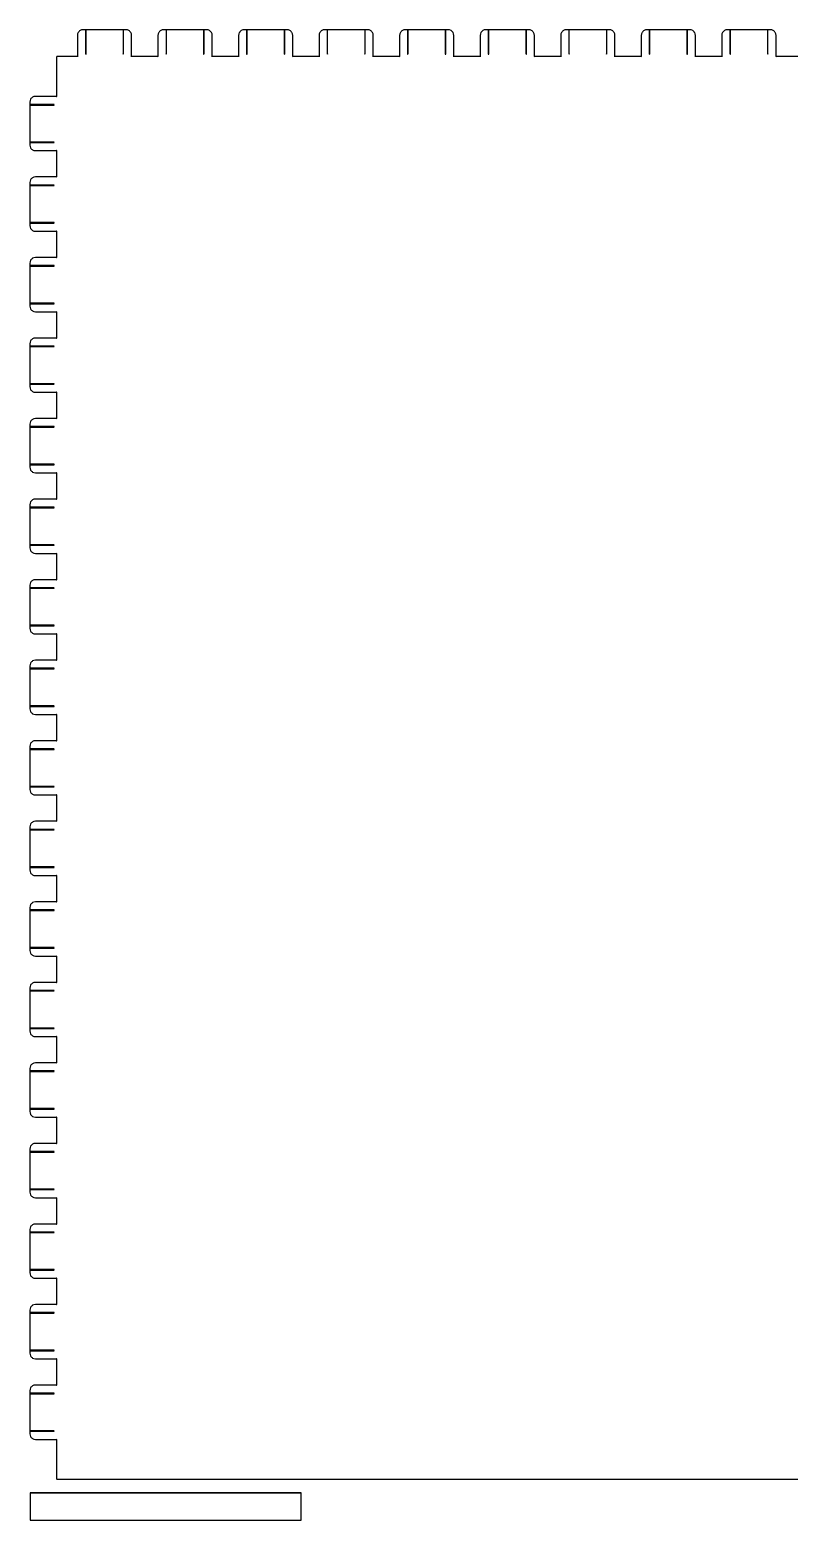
# Model space of a CAD drawing. Extents: x -4034 to 1909, y -3277 to 6509.
# Drawn here: x 10 to 290, y 10 to 560 of the extents above; entities that cross this region are included whole.
import ezdxf

# ---------------------------------------------------------------- set-up
doc = ezdxf.new("R2010")
doc.units = 0
doc.layers.add('Layer_1', color=7, linetype='CONTINUOUS')

msp = doc.modelspace()

# ---------------------------------------------------------------- linework, layer by layer
at = {"layer": 'Layer_1', "color": 7}
for points in [[(27.85, 557.447413), (27.85, 549.627257), (20.3, 549.627257)], [(30.92, 559.527455), (29.93, 559.527455)], [(30.82, 559.427453), (30.82, 550.517274), (30.833, 550.567275), (30.87, 550.604276), (30.92, 550.617276), (30.97, 550.604276), (31.007, 550.567275), (31.02, 550.517274), (31.02, 559.427453)], [(44.78, 559.527455), (30.92, 559.527455)], [(44.68, 559.427453), (44.68, 550.517274), (44.693, 550.567275), (44.73, 550.604276), (44.78, 550.617276), (44.83, 550.604276), (44.867, 550.567275), (44.88, 550.517274), (44.88, 559.427453)], [(45.77, 559.527455), (44.78, 559.527455)], [(57.55, 557.447413), (57.55, 549.627257), (47.85, 549.627257), (47.85, 557.447413)], [(60.62, 559.527455), (59.63, 559.527455)], [(60.52, 559.427453), (60.52, 550.517274), (60.533, 550.567275), (60.57, 550.604276), (60.62, 550.617276), (60.67, 550.604276), (60.707, 550.567275), (60.72, 550.517274), (60.72, 559.427453)], [(74.48, 559.527455), (60.62, 559.527455)], [(74.38, 559.427453), (74.38, 550.517274), (74.393, 550.567275), (74.43, 550.604276), (74.48, 550.617276), (74.53, 550.604276), (74.567, 550.567275), (74.58, 550.517274), (74.58, 559.427453)], [(75.47, 559.527455), (74.48, 559.527455)], [(87.25, 557.447413), (87.25, 549.627257), (77.55, 549.627257), (77.55, 557.447413)], [(90.32, 559.527455), (89.33, 559.527455)], [(90.22, 559.427453), (90.22, 550.517274), (90.233, 550.567275), (90.27, 550.604276), (90.32, 550.617276), (90.37, 550.604276), (90.407, 550.567275), (90.42, 550.517274), (90.42, 559.427453)], [(104.18, 559.527455), (90.32, 559.527455)], [(104.08, 559.427453), (104.08, 550.517274), (104.093, 550.567275), (104.13, 550.604276), (104.18, 550.617276), (104.23, 550.604276), (104.267, 550.567275), (104.28, 550.517274), (104.28, 559.427453)], [(105.17, 559.527455), (104.18, 559.527455)], [(116.95, 557.447413), (116.95, 549.627257), (107.25, 549.627257), (107.25, 557.447413)], [(120.02, 559.527455), (119.03, 559.527455)], [(119.92, 559.427453), (119.92, 550.517274), (119.933, 550.567275), (119.97, 550.604276), (120.02, 550.617276), (120.07, 550.604276), (120.107, 550.567275), (120.12, 550.517274), (120.12, 559.427453)], [(133.88, 559.527455), (120.02, 559.527455)], [(133.78, 559.427453), (133.78, 550.517274), (133.793, 550.567275), (133.83, 550.604276), (133.88, 550.617276), (133.93, 550.604276), (133.967, 550.567275), (133.98, 550.517274), (133.98, 559.427453)], [(134.87, 559.527455), (133.88, 559.527455)], [(146.65, 557.447413), (146.65, 549.627257), (136.95, 549.627257), (136.95, 557.447413)], [(149.72, 559.527455), (148.73, 559.527455)], [(149.62, 559.427453), (149.62, 550.517274), (149.633, 550.567275), (149.67, 550.604276), (149.72, 550.617276), (149.77, 550.604276), (149.807, 550.567275), (149.82, 550.517274), (149.82, 559.427453)], [(163.58, 559.527455), (149.72, 559.527455)], [(163.48, 559.427453), (163.48, 550.517274), (163.493, 550.567275), (163.53, 550.604276), (163.58, 550.617276), (163.63, 550.604276), (163.667, 550.567275), (163.68, 550.517274), (163.68, 559.427453)], [(164.57, 559.527455), (163.58, 559.527455)], [(176.35, 557.447413), (176.35, 549.627257), (166.65, 549.627257), (166.65, 557.447413)], [(179.42, 559.527455), (178.43, 559.527455)], [(179.32, 559.427453), (179.32, 550.517274), (179.333, 550.567275), (179.37, 550.604276), (179.42, 550.617276), (179.47, 550.604276), (179.507, 550.567275), (179.52, 550.517274), (179.52, 559.427453)], [(193.28, 559.527455), (179.42, 559.527455)], [(193.18, 559.427453), (193.18, 550.517274), (193.193, 550.567275), (193.23, 550.604276), (193.28, 550.617276), (193.33, 550.604276), (193.367, 550.567275), (193.38, 550.517274), (193.38, 559.427453)], [(194.27, 559.527455), (193.28, 559.527455)], [(206.05, 557.447413), (206.05, 549.627257), (196.35, 549.627257), (196.35, 557.447413)], [(209.12, 559.527455), (208.13, 559.527455)], [(209.02, 559.427453), (209.02, 550.517274), (209.033, 550.567275), (209.07, 550.604276), (209.12, 550.617276), (209.17, 550.604276), (209.207, 550.567275), (209.22, 550.517274), (209.22, 559.427453)], [(222.98, 559.527455), (209.12, 559.527455)], [(222.88, 559.427453), (222.88, 550.517274), (222.893, 550.567275), (222.93, 550.604276), (222.98, 550.617276), (223.03, 550.604276), (223.067, 550.567275), (223.08, 550.517274), (223.08, 559.427453)], [(223.97, 559.527455), (222.98, 559.527455)], [(235.75, 557.447413), (235.75, 549.627257), (226.05, 549.627257), (226.05, 557.447413)], [(238.82, 559.527455), (237.83, 559.527455)], [(238.72, 559.427453), (238.72, 550.517274), (238.733, 550.567275), (238.77, 550.604276), (238.82, 550.617276), (238.87, 550.604276), (238.907, 550.567275), (238.92, 550.517274), (238.92, 559.427453)], [(252.68, 559.527455), (238.82, 559.527455)], [(252.58, 559.427453), (252.58, 550.517274), (252.593, 550.567275), (252.63, 550.604276), (252.68, 550.617276), (252.73, 550.604276), (252.767, 550.567275), (252.78, 550.517274), (252.78, 559.427453)], [(253.67, 559.527455), (252.68, 559.527455)], [(265.45, 557.447413), (265.45, 549.627257), (255.75, 549.627257), (255.75, 557.447413)], [(268.52, 559.527455), (267.53, 559.527455)], [(268.42, 559.427453), (268.42, 550.517274), (268.433, 550.567275), (268.47, 550.604276), (268.52, 550.617276), (268.57, 550.604276), (268.607, 550.567275), (268.62, 550.517274), (268.62, 559.427453)], [(282.38, 559.527455), (268.52, 559.527455)], [(282.28, 559.427453), (282.28, 550.517274), (282.293, 550.567275), (282.33, 550.604276), (282.38, 550.617276), (282.43, 550.604276), (282.467, 550.567275), (282.48, 550.517274), (282.48, 559.427453)], [(283.37, 559.527455), (282.38, 559.527455)], [(295.15, 557.447413), (295.15, 549.627257), (285.45, 549.627257), (285.45, 557.447413)], [(20.2, 549.527255), (20.2, 534.961963), (12.38, 534.961963)], [(10.3, 532.881922), (10.3, 531.891902)], [(10.3, 531.891902), (10.3, 518.031625)], [(10.4, 531.7919), (19.31, 531.7919), (19.26, 531.8049), (19.223, 531.841901), (19.21, 531.891902), (19.223, 531.941903), (19.26, 531.977904), (19.31, 531.991904), (10.4, 531.991904)], [(10.3, 518.031625), (10.3, 517.041605)], [(10.4, 517.931623), (19.31, 517.931623), (19.26, 517.944623), (19.223, 517.981624), (19.21, 518.031625), (19.223, 518.081626), (19.26, 518.117626), (19.31, 518.131627), (10.4, 518.131627)], [(12.38, 514.961563), (20.2, 514.961563), (20.2, 505.261369), (12.38, 505.261369)], [(10.3, 503.181328), (10.3, 502.191308)], [(10.3, 502.191308), (10.3, 488.331031)], [(10.4, 502.091306), (19.31, 502.091306), (19.26, 502.104306), (19.223, 502.141307), (19.21, 502.191308), (19.223, 502.241309), (19.26, 502.27731), (19.31, 502.29131), (10.4, 502.29131)], [(10.3, 488.331031), (10.3, 487.341011)], [(10.4, 488.231029), (19.31, 488.231029), (19.26, 488.244029), (19.223, 488.28103), (19.21, 488.331031), (19.223, 488.381032), (19.26, 488.417032), (19.31, 488.431033), (10.4, 488.431033)], [(12.38, 485.260969), (20.2, 485.260969), (20.2, 475.560775), (12.38, 475.560775)], [(10.3, 473.480734), (10.3, 472.490714)], [(10.3, 472.490714), (10.3, 458.630437)], [(10.4, 472.390712), (19.31, 472.390712), (19.26, 472.403712), (19.223, 472.440713), (19.21, 472.490714), (19.223, 472.540715), (19.26, 472.576716), (19.31, 472.590716), (10.4, 472.590716)], [(10.3, 458.630437), (10.3, 457.640417)], [(10.4, 458.530435), (19.31, 458.530435), (19.26, 458.543435), (19.223, 458.580436), (19.21, 458.630437), (19.223, 458.680438), (19.26, 458.716438), (19.31, 458.730439), (10.4, 458.730439)], [(12.38, 455.560375), (20.2, 455.560375), (20.2, 445.860181), (12.38, 445.860181)], [(10.3, 443.78014), (10.3, 442.79012)], [(10.3, 442.79012), (10.3, 428.929843)], [(10.4, 442.690118), (19.31, 442.690118), (19.26, 442.703118), (19.223, 442.740119), (19.21, 442.79012), (19.223, 442.840121), (19.26, 442.876122), (19.31, 442.890122), (10.4, 442.890122)], [(10.3, 428.929843), (10.3, 427.939823)], [(10.4, 428.829841), (19.31, 428.829841), (19.26, 428.842841), (19.223, 428.879842), (19.21, 428.929843), (19.223, 428.979844), (19.26, 429.015844), (19.31, 429.029845), (10.4, 429.029845)], [(12.38, 425.859781), (20.2, 425.859781), (20.2, 416.159587), (12.38, 416.159587)], [(10.3, 414.079546), (10.3, 413.089526)], [(10.3, 413.089526), (10.3, 399.229249)], [(10.4, 412.989524), (19.31, 412.989524), (19.26, 413.002524), (19.223, 413.039525), (19.21, 413.089526), (19.223, 413.139527), (19.26, 413.175528), (19.31, 413.189528), (10.4, 413.189528)], [(10.3, 399.229249), (10.3, 398.239229)], [(10.4, 399.129247), (19.31, 399.129247), (19.26, 399.142247), (19.223, 399.179248), (19.21, 399.229249), (19.223, 399.27925), (19.26, 399.31525), (19.31, 399.329251), (10.4, 399.329251)], [(12.38, 396.159187), (20.2, 396.159187), (20.2, 386.458993), (12.38, 386.458993)], [(10.3, 384.378952), (10.3, 383.388932)], [(10.3, 383.388932), (10.3, 369.528655)], [(10.4, 383.28893), (19.31, 383.28893), (19.26, 383.30193), (19.223, 383.338931), (19.21, 383.388932), (19.223, 383.438933), (19.26, 383.474934), (19.31, 383.488934), (10.4, 383.488934)], [(10.3, 369.528655), (10.3, 368.538635)], [(10.4, 369.428653), (19.31, 369.428653), (19.26, 369.441653), (19.223, 369.478654), (19.21, 369.528655), (19.223, 369.578656), (19.26, 369.614656), (19.31, 369.628657), (10.4, 369.628657)], [(12.38, 366.458593), (20.2, 366.458593), (20.2, 356.758399), (12.38, 356.758399)], [(10.3, 354.678358), (10.3, 353.688338)], [(10.3, 353.688338), (10.3, 339.828061)], [(10.4, 353.588336), (19.31, 353.588336), (19.26, 353.601336), (19.223, 353.638337), (19.21, 353.688338), (19.223, 353.738339), (19.26, 353.77434), (19.31, 353.78834), (10.4, 353.78834)], [(10.3, 339.828061), (10.3, 338.838041)], [(10.4, 339.728059), (19.31, 339.728059), (19.26, 339.741059), (19.223, 339.77806), (19.21, 339.828061), (19.223, 339.878062), (19.26, 339.914062), (19.31, 339.928063), (10.4, 339.928063)], [(12.38, 336.757999), (20.2, 336.757999), (20.2, 327.057805), (12.38, 327.057805)], [(10.3, 324.977764), (10.3, 323.987744)], [(10.3, 323.987744), (10.3, 310.127467)], [(10.4, 323.887742), (19.31, 323.887742), (19.26, 323.900742), (19.223, 323.937743), (19.21, 323.987744), (19.223, 324.037745), (19.26, 324.073746), (19.31, 324.087746), (10.4, 324.087746)], [(10.3, 310.127467), (10.3, 309.137447)], [(10.4, 310.027465), (19.31, 310.027465), (19.26, 310.040465), (19.223, 310.077466), (19.21, 310.127467), (19.223, 310.177468), (19.26, 310.213468), (19.31, 310.227469), (10.4, 310.227469)], [(12.38, 307.057405), (20.2, 307.057405), (20.2, 297.357211), (12.38, 297.357211)], [(10.3, 295.27717), (10.3, 294.28715)], [(10.3, 294.28715), (10.3, 280.426873)], [(10.4, 294.187148), (19.31, 294.187148), (19.26, 294.200148), (19.223, 294.237149), (19.21, 294.28715), (19.223, 294.337151), (19.26, 294.373152), (19.31, 294.387152), (10.4, 294.387152)], [(10.3, 280.426873), (10.3, 279.436853)], [(10.4, 280.326871), (19.31, 280.326871), (19.26, 280.339871), (19.223, 280.376872), (19.21, 280.426873), (19.223, 280.476874), (19.26, 280.512874), (19.31, 280.526875), (10.4, 280.526875)], [(12.38, 277.356811), (20.2, 277.356811), (20.2, 267.656617), (12.38, 267.656617)], [(10.3, 265.576576), (10.3, 264.586556)], [(10.3, 264.586556), (10.3, 250.726279)], [(10.4, 264.486554), (19.31, 264.486554), (19.26, 264.499554), (19.223, 264.536555), (19.21, 264.586556), (19.223, 264.636557), (19.26, 264.672558), (19.31, 264.686558), (10.4, 264.686558)], [(10.3, 250.726279), (10.3, 249.736259)], [(10.4, 250.626277), (19.31, 250.626277), (19.26, 250.639277), (19.223, 250.676278), (19.21, 250.726279), (19.223, 250.77628), (19.26, 250.81228), (19.31, 250.826281), (10.4, 250.826281)], [(12.38, 247.656217), (20.2, 247.656217), (20.2, 237.956023), (12.38, 237.956023)], [(10.3, 235.875982), (10.3, 234.885962)], [(10.3, 234.885962), (10.3, 221.025685)], [(10.4, 234.78596), (19.31, 234.78596), (19.26, 234.79896), (19.223, 234.835961), (19.21, 234.885962), (19.223, 234.935963), (19.26, 234.971964), (19.31, 234.985964), (10.4, 234.985964)], [(10.3, 221.025685), (10.3, 220.035665)], [(10.4, 220.925683), (19.31, 220.925683), (19.26, 220.938683), (19.223, 220.975684), (19.21, 221.025685), (19.223, 221.075686), (19.26, 221.111686), (19.31, 221.125687), (10.4, 221.125687)], [(12.38, 217.955623), (20.2, 217.955623), (20.2, 208.255429), (12.38, 208.255429)], [(10.3, 206.175388), (10.3, 205.185368)], [(10.3, 205.185368), (10.3, 191.325091)], [(10.4, 205.085366), (19.31, 205.085366), (19.26, 205.098366), (19.223, 205.135367), (19.21, 205.185368), (19.223, 205.235369), (19.26, 205.27137), (19.31, 205.28537), (10.4, 205.28537)], [(10.3, 191.325091), (10.3, 190.335071)], [(10.4, 191.225089), (19.31, 191.225089), (19.26, 191.238089), (19.223, 191.27509), (19.21, 191.325091), (19.223, 191.375092), (19.26, 191.411092), (19.31, 191.425093), (10.4, 191.425093)], [(12.38, 188.255029), (20.2, 188.255029), (20.2, 178.554835), (12.38, 178.554835)], [(10.3, 176.474794), (10.3, 175.484774)], [(10.3, 175.484774), (10.3, 161.624497)], [(10.4, 175.384772), (19.31, 175.384772), (19.26, 175.397772), (19.223, 175.434773), (19.21, 175.484774), (19.223, 175.534775), (19.26, 175.570776), (19.31, 175.584776), (10.4, 175.584776)], [(10.3, 161.624497), (10.3, 160.634477)], [(10.4, 161.524495), (19.31, 161.524495), (19.26, 161.537495), (19.223, 161.574496), (19.21, 161.624497), (19.223, 161.674498), (19.26, 161.710498), (19.31, 161.724499), (10.4, 161.724499)], [(12.38, 158.554435), (20.2, 158.554435), (20.2, 148.854241), (12.38, 148.854241)], [(10.3, 146.7742), (10.3, 145.78418)], [(10.3, 145.78418), (10.3, 131.923903)], [(10.4, 145.684178), (19.31, 145.684178), (19.26, 145.697178), (19.223, 145.734179), (19.21, 145.78418), (19.223, 145.834181), (19.26, 145.870182), (19.31, 145.884182), (10.4, 145.884182)], [(10.3, 131.923903), (10.3, 130.933883)], [(10.4, 131.823901), (19.31, 131.823901), (19.26, 131.836901), (19.223, 131.873902), (19.21, 131.923903), (19.223, 131.973904), (19.26, 132.009904), (19.31, 132.023905), (10.4, 132.023905)], [(12.38, 128.853841), (20.2, 128.853841), (20.2, 119.153647), (12.38, 119.153647)], [(10.3, 117.073606), (10.3, 116.083586)], [(10.3, 116.083586), (10.3, 102.223309)], [(10.4, 115.983584), (19.31, 115.983584), (19.26, 115.996584), (19.223, 116.033585), (19.21, 116.083586), (19.223, 116.133587), (19.26, 116.169588), (19.31, 116.183588), (10.4, 116.183588)], [(10.3, 102.223309), (10.3, 101.233289)], [(10.4, 102.123307), (19.31, 102.123307), (19.26, 102.136307), (19.223, 102.173308), (19.21, 102.223309), (19.223, 102.27331), (19.26, 102.30931), (19.31, 102.323311), (10.4, 102.323311)], [(12.38, 99.153247), (20.2, 99.153247), (20.2, 89.453053), (12.38, 89.453053)], [(10.3, 87.373012), (10.3, 86.382992)], [(10.3, 86.382992), (10.3, 72.522715)], [(10.4, 86.28299), (19.31, 86.28299), (19.26, 86.29599), (19.223, 86.332991), (19.21, 86.382992), (19.223, 86.432993), (19.26, 86.468994), (19.31, 86.482994), (10.4, 86.482994)], [(10.3, 72.522715), (10.3, 71.532695)], [(10.4, 72.422713), (19.31, 72.422713), (19.26, 72.435713), (19.223, 72.472714), (19.21, 72.522715), (19.223, 72.572716), (19.26, 72.608716), (19.31, 72.622717), (10.4, 72.622717)], [(12.38, 69.452653), (20.2, 69.452653), (20.2, 59.752459), (12.38, 59.752459)], [(10.3, 57.672418), (10.3, 56.682398)], [(10.3, 56.682398), (10.3, 42.822121)], [(10.4, 56.582396), (19.31, 56.582396), (19.26, 56.595396), (19.223, 56.632397), (19.21, 56.682398), (19.223, 56.732399), (19.26, 56.7684), (19.31, 56.7824), (10.4, 56.7824)], [(10.3, 42.822121), (10.3, 41.832101)], [(10.4, 42.722119), (19.31, 42.722119), (19.26, 42.735119), (19.223, 42.77212), (19.21, 42.822121), (19.223, 42.872122), (19.26, 42.908122), (19.31, 42.922123), (10.4, 42.922123)], [(12.38, 39.752059), (20.2, 39.752059), (20.2, 25.185768)], [(20.3, 25.085766), (560.3, 25.085766)]]:
    msp.add_lwpolyline(points, dxfattribs=at)
for points in [[(20.3, 25.085766)], [(10.4, 10), (110.4, 10), (110.4, 20), (10.4, 20), (10.4, 10)], [(10.4, 9.935463), (110.4, 9.935463), (110.4, 19.935663), (10.4, 19.935663), (10.4, 9.935463)]]:
    msp.add_lwpolyline(points, close=True, dxfattribs=at)
for points in [[(28.129, 558.487434), (27.946, 558.171427), (27.85, 557.81242), (27.85, 557.447413)], [(28.89, 559.248449), (28.574, 559.066445), (28.311, 558.80344), (28.129, 558.487434)], [(29.93, 559.527455), (29.565, 559.527455), (29.206, 559.431453), (28.89, 559.248449)], [(30.92, 559.527455), (30.865, 559.527455), (30.82, 559.482454), (30.82, 559.427453)], [(31.02, 559.427453), (31.02, 559.482454), (30.975, 559.527455), (30.92, 559.527455)], [(44.78, 559.527455), (44.725, 559.527455), (44.68, 559.482454), (44.68, 559.427453)], [(44.88, 559.427453), (44.88, 559.482454), (44.835, 559.527455), (44.78, 559.527455)], [(46.81, 559.248449), (46.494, 559.431453), (46.135, 559.527455), (45.77, 559.527455)], [(47.571, 558.487434), (47.389, 558.80344), (47.126, 559.066445), (46.81, 559.248449)], [(47.85, 557.447413), (47.85, 557.81242), (47.754, 558.171427), (47.571, 558.487434)], [(57.829, 558.487434), (57.646, 558.171427), (57.55, 557.81242), (57.55, 557.447413)], [(58.59, 559.248449), (58.274, 559.066445), (58.011, 558.80344), (57.829, 558.487434)], [(59.63, 559.527455), (59.265, 559.527455), (58.906, 559.431453), (58.59, 559.248449)], [(60.62, 559.527455), (60.565, 559.527455), (60.52, 559.482454), (60.52, 559.427453)], [(60.72, 559.427453), (60.72, 559.482454), (60.675, 559.527455), (60.62, 559.527455)], [(74.48, 559.527455), (74.425, 559.527455), (74.38, 559.482454), (74.38, 559.427453)], [(74.58, 559.427453), (74.58, 559.482454), (74.535, 559.527455), (74.48, 559.527455)], [(76.51, 559.248449), (76.194, 559.431453), (75.835, 559.527455), (75.47, 559.527455)], [(77.271, 558.487434), (77.089, 558.80344), (76.826, 559.066445), (76.51, 559.248449)], [(77.55, 557.447413), (77.55, 557.81242), (77.454, 558.171427), (77.271, 558.487434)], [(87.529, 558.487434), (87.346, 558.171427), (87.25, 557.81242), (87.25, 557.447413)], [(88.29, 559.248449), (87.974, 559.066445), (87.711, 558.80344), (87.529, 558.487434)], [(89.33, 559.527455), (88.965, 559.527455), (88.606, 559.431453), (88.29, 559.248449)], [(90.32, 559.527455), (90.265, 559.527455), (90.22, 559.482454), (90.22, 559.427453)], [(90.42, 559.427453), (90.42, 559.482454), (90.375, 559.527455), (90.32, 559.527455)], [(104.18, 559.527455), (104.125, 559.527455), (104.08, 559.482454), (104.08, 559.427453)], [(104.28, 559.427453), (104.28, 559.482454), (104.235, 559.527455), (104.18, 559.527455)], [(106.21, 559.248449), (105.894, 559.431453), (105.535, 559.527455), (105.17, 559.527455)], [(106.971, 558.487434), (106.789, 558.80344), (106.526, 559.066445), (106.21, 559.248449)], [(107.25, 557.447413), (107.25, 557.81242), (107.154, 558.171427), (106.971, 558.487434)], [(117.229, 558.487434), (117.046, 558.171427), (116.95, 557.81242), (116.95, 557.447413)], [(117.99, 559.248449), (117.674, 559.066445), (117.411, 558.80344), (117.229, 558.487434)], [(119.03, 559.527455), (118.665, 559.527455), (118.306, 559.431453), (117.99, 559.248449)], [(120.02, 559.527455), (119.965, 559.527455), (119.92, 559.482454), (119.92, 559.427453)], [(120.12, 559.427453), (120.12, 559.482454), (120.075, 559.527455), (120.02, 559.527455)], [(133.88, 559.527455), (133.825, 559.527455), (133.78, 559.482454), (133.78, 559.427453)], [(133.98, 559.427453), (133.98, 559.482454), (133.935, 559.527455), (133.88, 559.527455)], [(135.91, 559.248449), (135.594, 559.431453), (135.235, 559.527455), (134.87, 559.527455)], [(136.671, 558.487434), (136.489, 558.80344), (136.226, 559.066445), (135.91, 559.248449)], [(136.95, 557.447413), (136.95, 557.81242), (136.854, 558.171427), (136.671, 558.487434)], [(146.929, 558.487434), (146.746, 558.171427), (146.65, 557.81242), (146.65, 557.447413)], [(147.69, 559.248449), (147.374, 559.066445), (147.111, 558.80344), (146.929, 558.487434)], [(148.73, 559.527455), (148.365, 559.527455), (148.006, 559.431453), (147.69, 559.248449)], [(149.72, 559.527455), (149.665, 559.527455), (149.62, 559.482454), (149.62, 559.427453)], [(149.82, 559.427453), (149.82, 559.482454), (149.775, 559.527455), (149.72, 559.527455)], [(163.58, 559.527455), (163.525, 559.527455), (163.48, 559.482454), (163.48, 559.427453)], [(163.68, 559.427453), (163.68, 559.482454), (163.635, 559.527455), (163.58, 559.527455)], [(165.61, 559.248449), (165.294, 559.431453), (164.935, 559.527455), (164.57, 559.527455)], [(166.371, 558.487434), (166.189, 558.80344), (165.926, 559.066445), (165.61, 559.248449)], [(166.65, 557.447413), (166.65, 557.81242), (166.554, 558.171427), (166.371, 558.487434)], [(176.629, 558.487434), (176.446, 558.171427), (176.35, 557.81242), (176.35, 557.447413)], [(177.39, 559.248449), (177.074, 559.066445), (176.811, 558.80344), (176.629, 558.487434)], [(178.43, 559.527455), (178.065, 559.527455), (177.706, 559.431453), (177.39, 559.248449)], [(179.42, 559.527455), (179.365, 559.527455), (179.32, 559.482454), (179.32, 559.427453)], [(179.52, 559.427453), (179.52, 559.482454), (179.475, 559.527455), (179.42, 559.527455)], [(193.28, 559.527455), (193.225, 559.527455), (193.18, 559.482454), (193.18, 559.427453)], [(193.38, 559.427453), (193.38, 559.482454), (193.335, 559.527455), (193.28, 559.527455)], [(195.31, 559.248449), (194.994, 559.431453), (194.635, 559.527455), (194.27, 559.527455)], [(196.071, 558.487434), (195.889, 558.80344), (195.626, 559.066445), (195.31, 559.248449)], [(196.35, 557.447413), (196.35, 557.81242), (196.254, 558.171427), (196.071, 558.487434)], [(206.329, 558.487434), (206.146, 558.171427), (206.05, 557.81242), (206.05, 557.447413)], [(207.09, 559.248449), (206.774, 559.066445), (206.511, 558.80344), (206.329, 558.487434)], [(208.13, 559.527455), (207.765, 559.527455), (207.406, 559.431453), (207.09, 559.248449)], [(209.12, 559.527455), (209.065, 559.527455), (209.02, 559.482454), (209.02, 559.427453)], [(209.22, 559.427453), (209.22, 559.482454), (209.175, 559.527455), (209.12, 559.527455)], [(222.98, 559.527455), (222.925, 559.527455), (222.88, 559.482454), (222.88, 559.427453)], [(223.08, 559.427453), (223.08, 559.482454), (223.035, 559.527455), (222.98, 559.527455)], [(225.01, 559.248449), (224.694, 559.431453), (224.335, 559.527455), (223.97, 559.527455)], [(225.771, 558.487434), (225.589, 558.80344), (225.326, 559.066445), (225.01, 559.248449)], [(226.05, 557.447413), (226.05, 557.81242), (225.954, 558.171427), (225.771, 558.487434)], [(236.029, 558.487434), (235.846, 558.171427), (235.75, 557.81242), (235.75, 557.447413)], [(236.79, 559.248449), (236.474, 559.066445), (236.211, 558.80344), (236.029, 558.487434)], [(237.83, 559.527455), (237.465, 559.527455), (237.106, 559.431453), (236.79, 559.248449)], [(238.82, 559.527455), (238.765, 559.527455), (238.72, 559.482454), (238.72, 559.427453)], [(238.92, 559.427453), (238.92, 559.482454), (238.875, 559.527455), (238.82, 559.527455)], [(252.68, 559.527455), (252.625, 559.527455), (252.58, 559.482454), (252.58, 559.427453)], [(252.78, 559.427453), (252.78, 559.482454), (252.735, 559.527455), (252.68, 559.527455)], [(254.71, 559.248449), (254.394, 559.431453), (254.035, 559.527455), (253.67, 559.527455)], [(255.471, 558.487434), (255.289, 558.80344), (255.026, 559.066445), (254.71, 559.248449)], [(255.75, 557.447413), (255.75, 557.81242), (255.654, 558.171427), (255.471, 558.487434)], [(265.729, 558.487434), (265.546, 558.171427), (265.45, 557.81242), (265.45, 557.447413)], [(266.49, 559.248449), (266.174, 559.066445), (265.911, 558.80344), (265.729, 558.487434)], [(267.53, 559.527455), (267.165, 559.527455), (266.806, 559.431453), (266.49, 559.248449)], [(268.52, 559.527455), (268.465, 559.527455), (268.42, 559.482454), (268.42, 559.427453)], [(268.62, 559.427453), (268.62, 559.482454), (268.575, 559.527455), (268.52, 559.527455)], [(282.38, 559.527455), (282.325, 559.527455), (282.28, 559.482454), (282.28, 559.427453)], [(282.48, 559.427453), (282.48, 559.482454), (282.435, 559.527455), (282.38, 559.527455)], [(284.41, 559.248449), (284.094, 559.431453), (283.735, 559.527455), (283.37, 559.527455)], [(285.171, 558.487434), (284.989, 558.80344), (284.726, 559.066445), (284.41, 559.248449)], [(285.45, 557.447413), (285.45, 557.81242), (285.354, 558.171427), (285.171, 558.487434)], [(20.3, 549.627257), (20.245, 549.627257), (20.2, 549.582256), (20.2, 549.527255)], [(27.85, 549.627257), (27.85, 549.527255), (27.95, 549.627257), (27.85, 549.627257)], [(47.85, 549.627257), (47.75, 549.627257), (47.85, 549.527255), (47.85, 549.627257)], [(57.55, 549.627257), (57.55, 549.527255), (57.65, 549.627257), (57.55, 549.627257)], [(77.55, 549.627257), (77.45, 549.627257), (77.55, 549.527255), (77.55, 549.627257)], [(87.25, 549.627257), (87.25, 549.527255), (87.35, 549.627257), (87.25, 549.627257)], [(107.25, 549.627257), (107.15, 549.627257), (107.25, 549.527255), (107.25, 549.627257)], [(116.95, 549.627257), (116.95, 549.527255), (117.05, 549.627257), (116.95, 549.627257)], [(136.95, 549.627257), (136.85, 549.627257), (136.95, 549.527255), (136.95, 549.627257)], [(146.65, 549.627257), (146.65, 549.527255), (146.75, 549.627257), (146.65, 549.627257)], [(166.65, 549.627257), (166.55, 549.627257), (166.65, 549.527255), (166.65, 549.627257)], [(176.35, 549.627257), (176.35, 549.527255), (176.45, 549.627257), (176.35, 549.627257)], [(196.35, 549.627257), (196.25, 549.627257), (196.35, 549.527255), (196.35, 549.627257)], [(206.05, 549.627257), (206.05, 549.527255), (206.15, 549.627257), (206.05, 549.627257)], [(226.05, 549.627257), (225.95, 549.627257), (226.05, 549.527255), (226.05, 549.627257)], [(235.75, 549.627257), (235.75, 549.527255), (235.85, 549.627257), (235.75, 549.627257)], [(255.75, 549.627257), (255.65, 549.627257), (255.75, 549.527255), (255.75, 549.627257)], [(265.45, 549.627257), (265.45, 549.527255), (265.55, 549.627257), (265.45, 549.627257)], [(285.45, 549.627257), (285.35, 549.627257), (285.45, 549.527255), (285.45, 549.627257)], [(10.579, 533.921943), (10.396, 533.604936), (10.3, 533.246929), (10.3, 532.881922)], [(11.34, 534.682958), (11.024, 534.499954), (10.761, 534.237949), (10.579, 533.921943)], [(12.38, 534.961963), (12.015, 534.961963), (11.656, 534.864961), (11.34, 534.682958)], [(20.2, 534.961963), (20.2, 534.861961), (20.3, 534.961963), (20.2, 534.961963)], [(10.4, 531.991904), (10.345, 531.991904), (10.3, 531.946903), (10.3, 531.891902)], [(10.3, 531.891902), (10.3, 531.835901), (10.345, 531.7919), (10.4, 531.7919)], [(10.4, 518.131627), (10.345, 518.131627), (10.3, 518.086626), (10.3, 518.031625)], [(10.3, 518.031625), (10.3, 517.975624), (10.345, 517.931623), (10.4, 517.931623)], [(10.3, 517.041605), (10.3, 516.675598), (10.396, 516.31759), (10.579, 516.001584)], [(10.579, 516.001584), (10.761, 515.684578), (11.024, 515.422573), (11.34, 515.239569)], [(11.34, 515.239569), (11.656, 515.057565), (12.015, 514.961563), (12.38, 514.961563)], [(20.2, 514.961563), (20.3, 514.961563), (20.2, 515.061565), (20.2, 514.961563)], [(10.579, 504.221349), (10.396, 503.904342), (10.3, 503.546335), (10.3, 503.181328)], [(10.4, 502.29131), (10.345, 502.29131), (10.3, 502.246309), (10.3, 502.191308)], [(10.3, 502.191308), (10.3, 502.135307), (10.345, 502.091306), (10.4, 502.091306)], [(11.34, 504.982364), (11.024, 504.79936), (10.761, 504.537355), (10.579, 504.221349)], [(12.38, 505.261369), (12.015, 505.261369), (11.656, 505.164367), (11.34, 504.982364)], [(20.2, 505.261369), (20.2, 505.161367), (20.3, 505.261369), (20.2, 505.261369)], [(10.4, 488.431033), (10.345, 488.431033), (10.3, 488.386032), (10.3, 488.331031)], [(10.3, 488.331031), (10.3, 488.27503), (10.345, 488.231029), (10.4, 488.231029)], [(10.3, 487.341011), (10.3, 486.975004), (10.396, 486.616996), (10.579, 486.30099)], [(10.579, 486.30099), (10.761, 485.983984), (11.024, 485.721979), (11.34, 485.538975)], [(11.34, 485.538975), (11.656, 485.356971), (12.015, 485.260969), (12.38, 485.260969)], [(20.2, 485.260969), (20.3, 485.260969), (20.2, 485.360971), (20.2, 485.260969)], [(10.579, 474.520754), (10.396, 474.203748), (10.3, 473.845741), (10.3, 473.480734)], [(11.34, 475.28177), (11.024, 475.098766), (10.761, 474.836761), (10.579, 474.520754)], [(12.38, 475.560775), (12.015, 475.560775), (11.656, 475.463773), (11.34, 475.28177)], [(20.2, 475.560775), (20.2, 475.460773), (20.3, 475.560775), (20.2, 475.560775)], [(10.4, 472.590716), (10.345, 472.590716), (10.3, 472.545715), (10.3, 472.490714)], [(10.3, 472.490714), (10.3, 472.434713), (10.345, 472.390712), (10.4, 472.390712)], [(10.4, 458.730439), (10.345, 458.730439), (10.3, 458.685438), (10.3, 458.630437)], [(10.3, 458.630437), (10.3, 458.574436), (10.345, 458.530435), (10.4, 458.530435)], [(10.3, 457.640417), (10.3, 457.27441), (10.396, 456.916402), (10.579, 456.600396)], [(10.579, 456.600396), (10.761, 456.28339), (11.024, 456.021385), (11.34, 455.838381)], [(11.34, 455.838381), (11.656, 455.656377), (12.015, 455.560375), (12.38, 455.560375)], [(20.2, 455.560375), (20.3, 455.560375), (20.2, 455.660377), (20.2, 455.560375)], [(11.34, 445.581176), (11.024, 445.398172), (10.761, 445.136167), (10.579, 444.820161)], [(12.38, 445.860181), (12.015, 445.860181), (11.656, 445.763179), (11.34, 445.581176)], [(20.2, 445.860181), (20.2, 445.760179), (20.3, 445.860181), (20.2, 445.860181)], [(10.579, 444.820161), (10.396, 444.503154), (10.3, 444.145147), (10.3, 443.78014)], [(10.4, 442.890122), (10.345, 442.890122), (10.3, 442.845121), (10.3, 442.79012)], [(10.3, 442.79012), (10.3, 442.734119), (10.345, 442.690118), (10.4, 442.690118)], [(10.4, 429.029845), (10.345, 429.029845), (10.3, 428.984844), (10.3, 428.929843)], [(10.3, 428.929843), (10.3, 428.873842), (10.345, 428.829841), (10.4, 428.829841)], [(10.3, 427.939823), (10.3, 427.573816), (10.396, 427.215808), (10.579, 426.899802)], [(10.579, 426.899802), (10.761, 426.582796), (11.024, 426.320791), (11.34, 426.137787)], [(11.34, 426.137787), (11.656, 425.955783), (12.015, 425.859781), (12.38, 425.859781)], [(20.2, 425.859781), (20.3, 425.859781), (20.2, 425.959783), (20.2, 425.859781)], [(10.579, 415.119567), (10.396, 414.80256), (10.3, 414.444553), (10.3, 414.079546)], [(10.4, 413.189528), (10.345, 413.189528), (10.3, 413.144527), (10.3, 413.089526)], [(10.3, 413.089526), (10.3, 413.033525), (10.345, 412.989524), (10.4, 412.989524)], [(11.34, 415.880582), (11.024, 415.697578), (10.761, 415.435573), (10.579, 415.119567)], [(12.38, 416.159587), (12.015, 416.159587), (11.656, 416.062585), (11.34, 415.880582)], [(20.2, 416.159587), (20.2, 416.059585), (20.3, 416.159587), (20.2, 416.159587)], [(10.4, 399.329251), (10.345, 399.329251), (10.3, 399.28425), (10.3, 399.229249)], [(10.3, 399.229249), (10.3, 399.173248), (10.345, 399.129247), (10.4, 399.129247)], [(10.3, 398.239229), (10.3, 397.873222), (10.396, 397.515214), (10.579, 397.199208)], [(10.579, 397.199208), (10.761, 396.882202), (11.024, 396.620197), (11.34, 396.437193)], [(11.34, 396.437193), (11.656, 396.255189), (12.015, 396.159187), (12.38, 396.159187)], [(20.2, 396.159187), (20.3, 396.159187), (20.2, 396.259189), (20.2, 396.159187)], [(10.579, 385.418973), (10.396, 385.101966), (10.3, 384.743959), (10.3, 384.378952)], [(11.34, 386.179988), (11.024, 385.996984), (10.761, 385.734979), (10.579, 385.418973)], [(12.38, 386.458993), (12.015, 386.458993), (11.656, 386.361991), (11.34, 386.179988)], [(20.2, 386.458993), (20.2, 386.358991), (20.3, 386.458993), (20.2, 386.458993)], [(10.4, 383.488934), (10.345, 383.488934), (10.3, 383.443933), (10.3, 383.388932)], [(10.3, 383.388932), (10.3, 383.332931), (10.345, 383.28893), (10.4, 383.28893)], [(10.4, 369.628657), (10.345, 369.628657), (10.3, 369.583656), (10.3, 369.528655)], [(10.3, 369.528655), (10.3, 369.472654), (10.345, 369.428653), (10.4, 369.428653)], [(10.3, 368.538635), (10.3, 368.172628), (10.396, 367.81462), (10.579, 367.498614)], [(10.579, 367.498614), (10.761, 367.181608), (11.024, 366.919603), (11.34, 366.736599)], [(11.34, 366.736599), (11.656, 366.554595), (12.015, 366.458593), (12.38, 366.458593)], [(20.2, 366.458593), (20.3, 366.458593), (20.2, 366.558595), (20.2, 366.458593)], [(10.579, 355.718379), (10.396, 355.401372), (10.3, 355.043365), (10.3, 354.678358)], [(10.4, 353.78834), (10.345, 353.78834), (10.3, 353.743339), (10.3, 353.688338)], [(10.3, 353.688338), (10.3, 353.632337), (10.345, 353.588336), (10.4, 353.588336)], [(11.34, 356.479394), (11.024, 356.29639), (10.761, 356.034385), (10.579, 355.718379)], [(12.38, 356.758399), (12.015, 356.758399), (11.656, 356.661397), (11.34, 356.479394)], [(20.2, 356.758399), (20.2, 356.658397), (20.3, 356.758399), (20.2, 356.758399)], [(10.4, 339.928063), (10.345, 339.928063), (10.3, 339.883062), (10.3, 339.828061)], [(10.3, 339.828061), (10.3, 339.77206), (10.345, 339.728059), (10.4, 339.728059)], [(10.3, 338.838041), (10.3, 338.472034), (10.396, 338.114026), (10.579, 337.79802)], [(10.579, 337.79802), (10.761, 337.481014), (11.024, 337.219009), (11.34, 337.036005)], [(11.34, 337.036005), (11.656, 336.854001), (12.015, 336.757999), (12.38, 336.757999)], [(20.2, 336.757999), (20.3, 336.757999), (20.2, 336.858001), (20.2, 336.757999)], [(10.579, 326.017785), (10.396, 325.700778), (10.3, 325.342771), (10.3, 324.977764)], [(11.34, 326.7788), (11.024, 326.595796), (10.761, 326.333791), (10.579, 326.017785)], [(12.38, 327.057805), (12.015, 327.057805), (11.656, 326.960803), (11.34, 326.7788)], [(20.2, 327.057805), (20.2, 326.957803), (20.3, 327.057805), (20.2, 327.057805)], [(10.4, 324.087746), (10.345, 324.087746), (10.3, 324.042745), (10.3, 323.987744)], [(10.3, 323.987744), (10.3, 323.931743), (10.345, 323.887742), (10.4, 323.887742)], [(10.4, 310.227469), (10.345, 310.227469), (10.3, 310.182468), (10.3, 310.127467)], [(10.3, 310.127467), (10.3, 310.071466), (10.345, 310.027465), (10.4, 310.027465)], [(10.3, 309.137447), (10.3, 308.77144), (10.396, 308.413432), (10.579, 308.097426)], [(10.579, 308.097426), (10.761, 307.78042), (11.024, 307.518415), (11.34, 307.335411)], [(11.34, 307.335411), (11.656, 307.153407), (12.015, 307.057405), (12.38, 307.057405)], [(20.2, 307.057405), (20.3, 307.057405), (20.2, 307.157407), (20.2, 307.057405)], [(11.34, 297.078206), (11.024, 296.895202), (10.761, 296.633197), (10.579, 296.317191)], [(12.38, 297.357211), (12.015, 297.357211), (11.656, 297.260209), (11.34, 297.078206)], [(20.2, 297.357211), (20.2, 297.257209), (20.3, 297.357211), (20.2, 297.357211)], [(10.579, 296.317191), (10.396, 296.000184), (10.3, 295.642177), (10.3, 295.27717)], [(10.4, 294.387152), (10.345, 294.387152), (10.3, 294.342151), (10.3, 294.28715)], [(10.3, 294.28715), (10.3, 294.231149), (10.345, 294.187148), (10.4, 294.187148)], [(10.4, 280.526875), (10.345, 280.526875), (10.3, 280.481874), (10.3, 280.426873)], [(10.3, 280.426873), (10.3, 280.370872), (10.345, 280.326871), (10.4, 280.326871)], [(10.3, 279.436853), (10.3, 279.070846), (10.396, 278.712838), (10.579, 278.396832)], [(10.579, 278.396832), (10.761, 278.079826), (11.024, 277.817821), (11.34, 277.634817)], [(11.34, 277.634817), (11.656, 277.452813), (12.015, 277.356811), (12.38, 277.356811)], [(20.2, 277.356811), (20.3, 277.356811), (20.2, 277.456813), (20.2, 277.356811)], [(10.579, 266.616597), (10.396, 266.29959), (10.3, 265.941583), (10.3, 265.576576)], [(10.4, 264.686558), (10.345, 264.686558), (10.3, 264.641557), (10.3, 264.586556)], [(10.3, 264.586556), (10.3, 264.530555), (10.345, 264.486554), (10.4, 264.486554)], [(11.34, 267.377612), (11.024, 267.194608), (10.761, 266.932603), (10.579, 266.616597)], [(12.38, 267.656617), (12.015, 267.656617), (11.656, 267.559615), (11.34, 267.377612)], [(20.2, 267.656617), (20.2, 267.556615), (20.3, 267.656617), (20.2, 267.656617)], [(10.4, 250.826281), (10.345, 250.826281), (10.3, 250.78128), (10.3, 250.726279)], [(10.3, 250.726279), (10.3, 250.670278), (10.345, 250.626277), (10.4, 250.626277)], [(10.3, 249.736259), (10.3, 249.370252), (10.396, 249.012244), (10.579, 248.696238)], [(10.579, 248.696238), (10.761, 248.379232), (11.024, 248.117227), (11.34, 247.934223)], [(11.34, 247.934223), (11.656, 247.752219), (12.015, 247.656217), (12.38, 247.656217)], [(20.2, 247.656217), (20.3, 247.656217), (20.2, 247.756219), (20.2, 247.656217)], [(10.579, 236.916003), (10.396, 236.598996), (10.3, 236.240989), (10.3, 235.875982)], [(11.34, 237.677018), (11.024, 237.494014), (10.761, 237.232009), (10.579, 236.916003)], [(12.38, 237.956023), (12.015, 237.956023), (11.656, 237.859021), (11.34, 237.677018)], [(20.2, 237.956023), (20.2, 237.856021), (20.3, 237.956023), (20.2, 237.956023)], [(10.4, 234.985964), (10.345, 234.985964), (10.3, 234.940963), (10.3, 234.885962)], [(10.3, 234.885962), (10.3, 234.829961), (10.345, 234.78596), (10.4, 234.78596)], [(10.4, 221.125687), (10.345, 221.125687), (10.3, 221.080686), (10.3, 221.025685)], [(10.3, 221.025685), (10.3, 220.969684), (10.345, 220.925683), (10.4, 220.925683)], [(10.3, 220.035665), (10.3, 219.669658), (10.396, 219.31165), (10.579, 218.995644)], [(10.579, 218.995644), (10.761, 218.678638), (11.024, 218.416633), (11.34, 218.233629)], [(11.34, 218.233629), (11.656, 218.051625), (12.015, 217.955623), (12.38, 217.955623)], [(20.2, 217.955623), (20.3, 217.955623), (20.2, 218.055625), (20.2, 217.955623)], [(10.579, 207.215409), (10.396, 206.898402), (10.3, 206.540395), (10.3, 206.175388)], [(10.4, 205.28537), (10.345, 205.28537), (10.3, 205.240369), (10.3, 205.185368)], [(10.3, 205.185368), (10.3, 205.129367), (10.345, 205.085366), (10.4, 205.085366)], [(11.34, 207.976424), (11.024, 207.79342), (10.761, 207.531415), (10.579, 207.215409)], [(12.38, 208.255429), (12.015, 208.255429), (11.656, 208.158427), (11.34, 207.976424)], [(20.2, 208.255429), (20.2, 208.155427), (20.3, 208.255429), (20.2, 208.255429)], [(10.4, 191.425093), (10.345, 191.425093), (10.3, 191.380092), (10.3, 191.325091)], [(10.3, 191.325091), (10.3, 191.26909), (10.345, 191.225089), (10.4, 191.225089)], [(10.3, 190.335071), (10.3, 189.969064), (10.396, 189.611056), (10.579, 189.29505)], [(10.579, 189.29505), (10.761, 188.978044), (11.024, 188.716039), (11.34, 188.533035)], [(11.34, 188.533035), (11.656, 188.351031), (12.015, 188.255029), (12.38, 188.255029)], [(20.2, 188.255029), (20.3, 188.255029), (20.2, 188.355031), (20.2, 188.255029)], [(10.579, 177.514815), (10.396, 177.197808), (10.3, 176.839801), (10.3, 176.474794)], [(11.34, 178.27583), (11.024, 178.092826), (10.761, 177.830821), (10.579, 177.514815)], [(12.38, 178.554835), (12.015, 178.554835), (11.656, 178.457833), (11.34, 178.27583)], [(20.2, 178.554835), (20.2, 178.454833), (20.3, 178.554835), (20.2, 178.554835)], [(10.4, 175.584776), (10.345, 175.584776), (10.3, 175.539775), (10.3, 175.484774)], [(10.3, 175.484774), (10.3, 175.428773), (10.345, 175.384772), (10.4, 175.384772)], [(10.4, 161.724499), (10.345, 161.724499), (10.3, 161.679498), (10.3, 161.624497)], [(10.3, 161.624497), (10.3, 161.568496), (10.345, 161.524495), (10.4, 161.524495)], [(10.3, 160.634477), (10.3, 160.26847), (10.396, 159.910462), (10.579, 159.594456)], [(10.579, 159.594456), (10.761, 159.27745), (11.024, 159.015445), (11.34, 158.832441)], [(11.34, 158.832441), (11.656, 158.650437), (12.015, 158.554435), (12.38, 158.554435)], [(20.2, 158.554435), (20.3, 158.554435), (20.2, 158.654437), (20.2, 158.554435)], [(11.34, 148.575236), (11.024, 148.392232), (10.761, 148.130227), (10.579, 147.814221)], [(12.38, 148.854241), (12.015, 148.854241), (11.656, 148.757239), (11.34, 148.575236)], [(20.2, 148.854241), (20.2, 148.754239), (20.3, 148.854241), (20.2, 148.854241)], [(10.579, 147.814221), (10.396, 147.497214), (10.3, 147.139207), (10.3, 146.7742)], [(10.4, 145.884182), (10.345, 145.884182), (10.3, 145.839181), (10.3, 145.78418)], [(10.3, 145.78418), (10.3, 145.728179), (10.345, 145.684178), (10.4, 145.684178)], [(10.4, 132.023905), (10.345, 132.023905), (10.3, 131.978904), (10.3, 131.923903)], [(10.3, 131.923903), (10.3, 131.867902), (10.345, 131.823901), (10.4, 131.823901)], [(10.3, 130.933883), (10.3, 130.567876), (10.396, 130.209868), (10.579, 129.893862)], [(10.579, 129.893862), (10.761, 129.576856), (11.024, 129.314851), (11.34, 129.131847)], [(11.34, 129.131847), (11.656, 128.949843), (12.015, 128.853841), (12.38, 128.853841)], [(20.2, 128.853841), (20.3, 128.853841), (20.2, 128.953843), (20.2, 128.853841)], [(10.579, 118.113627), (10.396, 117.79662), (10.3, 117.438613), (10.3, 117.073606)], [(10.4, 116.183588), (10.345, 116.183588), (10.3, 116.138587), (10.3, 116.083586)], [(10.3, 116.083586), (10.3, 116.027585), (10.345, 115.983584), (10.4, 115.983584)], [(11.34, 118.874642), (11.024, 118.691638), (10.761, 118.429633), (10.579, 118.113627)], [(12.38, 119.153647), (12.015, 119.153647), (11.656, 119.056645), (11.34, 118.874642)], [(20.2, 119.153647), (20.2, 119.053645), (20.3, 119.153647), (20.2, 119.153647)], [(10.4, 102.323311), (10.345, 102.323311), (10.3, 102.27831), (10.3, 102.223309)], [(10.3, 102.223309), (10.3, 102.167308), (10.345, 102.123307), (10.4, 102.123307)], [(10.3, 101.233289), (10.3, 100.867282), (10.396, 100.509274), (10.579, 100.193268)], [(10.579, 100.193268), (10.761, 99.876262), (11.024, 99.614257), (11.34, 99.431253)], [(11.34, 99.431253), (11.656, 99.249249), (12.015, 99.153247), (12.38, 99.153247)], [(20.2, 99.153247), (20.3, 99.153247), (20.2, 99.253249), (20.2, 99.153247)], [(10.579, 88.413033), (10.396, 88.096026), (10.3, 87.738019), (10.3, 87.373012)], [(11.34, 89.174048), (11.024, 88.991044), (10.761, 88.729039), (10.579, 88.413033)], [(12.38, 89.453053), (12.015, 89.453053), (11.656, 89.356051), (11.34, 89.174048)], [(20.2, 89.453053), (20.2, 89.353051), (20.3, 89.453053), (20.2, 89.453053)], [(10.4, 86.482994), (10.345, 86.482994), (10.3, 86.437993), (10.3, 86.382992)], [(10.3, 86.382992), (10.3, 86.326991), (10.345, 86.28299), (10.4, 86.28299)], [(10.4, 72.622717), (10.345, 72.622717), (10.3, 72.577716), (10.3, 72.522715)], [(10.3, 72.522715), (10.3, 72.466714), (10.345, 72.422713), (10.4, 72.422713)], [(10.3, 71.532695), (10.3, 71.166688), (10.396, 70.80868), (10.579, 70.492674)], [(10.579, 70.492674), (10.761, 70.175668), (11.024, 69.913663), (11.34, 69.730659)], [(11.34, 69.730659), (11.656, 69.548655), (12.015, 69.452653), (12.38, 69.452653)], [(20.2, 69.452653), (20.3, 69.452653), (20.2, 69.552655), (20.2, 69.452653)], [(10.579, 58.712439), (10.396, 58.395432), (10.3, 58.037425), (10.3, 57.672418)], [(10.4, 56.7824), (10.345, 56.7824), (10.3, 56.737399), (10.3, 56.682398)], [(10.3, 56.682398), (10.3, 56.626397), (10.345, 56.582396), (10.4, 56.582396)], [(11.34, 59.473454), (11.024, 59.29045), (10.761, 59.028445), (10.579, 58.712439)], [(12.38, 59.752459), (12.015, 59.752459), (11.656, 59.655457), (11.34, 59.473454)], [(20.2, 59.752459), (20.2, 59.652457), (20.3, 59.752459), (20.2, 59.752459)], [(10.4, 42.922123), (10.345, 42.922123), (10.3, 42.877122), (10.3, 42.822121)], [(10.3, 42.822121), (10.3, 42.76612), (10.345, 42.722119), (10.4, 42.722119)], [(10.3, 41.832101), (10.3, 41.466094), (10.396, 41.108086), (10.579, 40.79208)], [(10.579, 40.79208), (10.761, 40.475074), (11.024, 40.213069), (11.34, 40.030065)], [(11.34, 40.030065), (11.656, 39.848061), (12.015, 39.752059), (12.38, 39.752059)], [(20.2, 39.752059), (20.3, 39.752059), (20.2, 39.852061), (20.2, 39.752059)], [(20.2, 25.185768), (20.2, 25.130767), (20.245, 25.085766), (20.3, 25.085766)]]:
    msp.add_open_spline(points, degree=3, dxfattribs=at)

doc.saveas('drawing.dxf')
